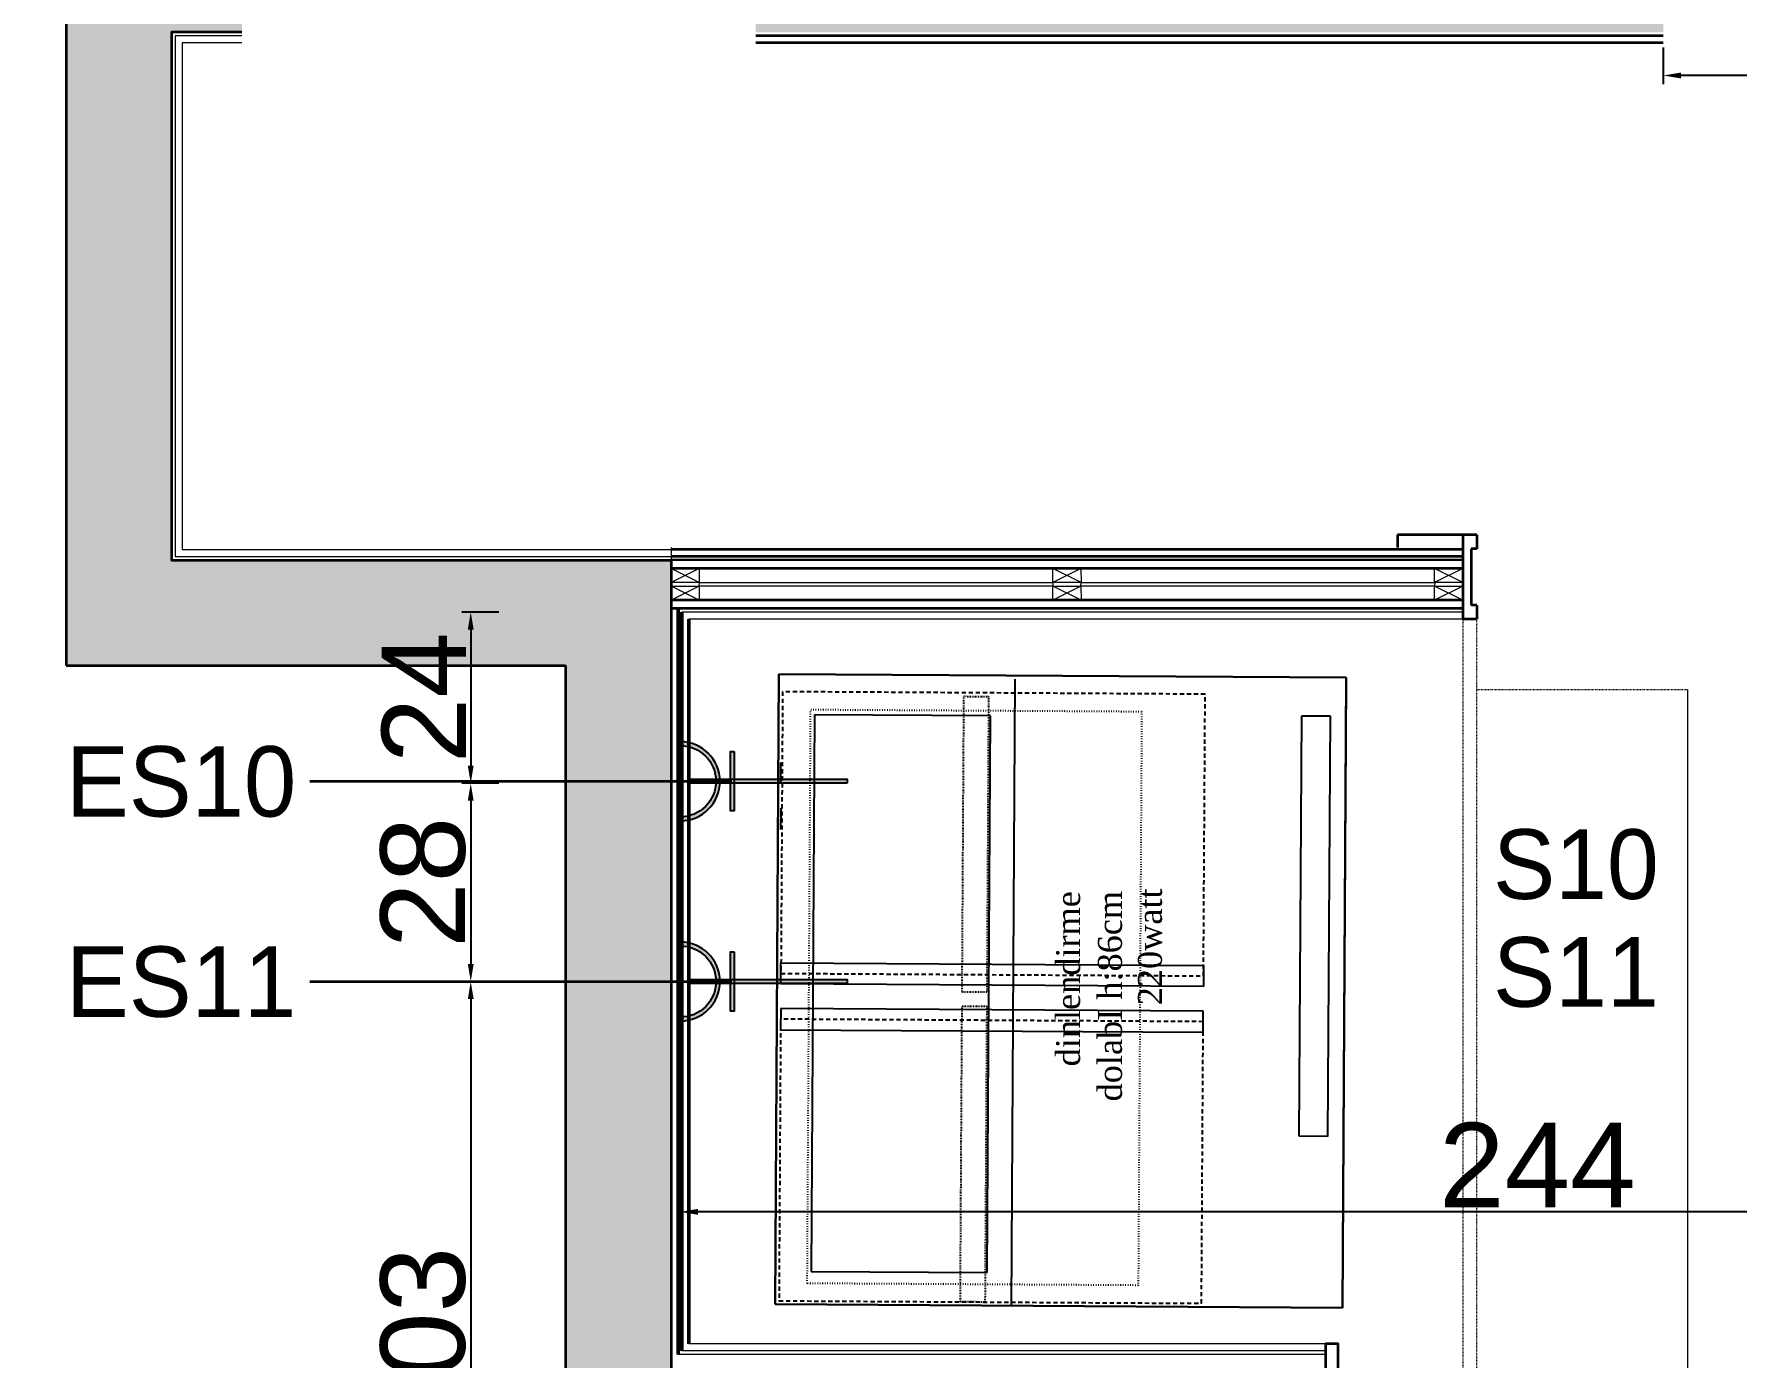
# Model space of a CAD drawing. Header units: millimetres. Extents: x 30084 to 42641, y -1284 to 1636.
# Drawn here: x 34557.4 to 34799.4, y 584.2 to 772.4 of the extents above; entities that cross this region are included whole.
import ezdxf
from ezdxf.enums import TextEntityAlignment as Align

# ---------------------------------------------------------------- set-up
doc = ezdxf.new("R2010")
doc.units = ezdxf.units.MM
for name, pattern in [('DASHED', [19.049999999999997, 12.7, -6.349999999999998]), ('DOT', [0.25, 0, -0.25]), ('DOT2', [0.125, 0, -0.125]), ('HIDDEN1', [1, 0.6, -0.4])]:
    doc.linetypes.add(name, pattern=pattern)
for name, color, linetype, lineweight in [('-A-EZDAN-WALL', 252, 'Continuous', 50), ('ELK', 1, 'Continuous', 35), ('END. MUTFAK', 210, 'Continuous', 30), ('END.MUTFAK', 135, 'Continuous', 25), ('no3_ahsap kesit on', 40, 'Continuous', 20), ('no3_alçıpan kesit', 18, 'Continuous', 20), ('no3_cam gorunus on', 142, 'Continuous', 15), ('no3_duvar kaplama', 8, 'Continuous', 0), ('no3_duvar mevcut', 4, 'Continuous', 35), ('no3_kutu profil gorunus', 8, 'Continuous', 0), ('no3_kutuprofil kesit', 74, 'Continuous', 18), ('no3_sıva', 69, 'Continuous', 0), ('no3_tefriş izdüşüm', 87, 'Continuous', 15), ('no3_ölçü tefriş', 252, 'Continuous', 0), ('t_kesitt', 42, 'Continuous', 35), ('t_yazı', 144, 'Continuous', 25)]:
    doc.layers.add(name, color=color, linetype=linetype, lineweight=lineweight)
doc.layers.add('ELEKTRİK', color=10, linetype='Continuous')
doc.layers.add('SIH', color=4, linetype='Continuous')
doc.styles.add('20', font='GOTHIC.TTF', dxfattribs={"height": 10})
doc.styles.add('NO3 4MM', font='georgia.ttf', dxfattribs={"height": 0.4})
doc.styles.get("Standard").update_dxf_attribs({"font": 'arial.ttf'})
doc.styles.add('TAKSİM', font='GOTHIC.TTF', dxfattribs={"height": 20})
doc.dimstyles.new('ISO-25', dxfattribs={"dimtxt": 12, "dimasz": 2.5, "dimexe": 1.25, "dimexo": 0.625, "dimtad": 1, "dimdec": 0, "dimtxsty": 'Standard', "dimcen": 2.5, "dimadec": 0, "dimazin": 0, "dimtfac": 1, "dimtdec": 0, "dimtmove": 0, "dimatfit": 3, "dimfxl": 1, "dimarcsym": 0})

# ---------------------------------------------------------------- blocks, each defined once
blk = doc.blocks.new('girişkat duvarlarım')
at = {"layer": 'no3_duvar kaplama'}
h = blk.add_hatch(color=251, dxfattribs=at)
h.dxf.hatch_style = 1
h.paths.add_polyline_path([(35924.39144437919, 339.7695345620627), (35853.39144437919, 339.7695345620627), (35853.39144437919, 536.0155063898128), (36055.39144437919, 536.0155063898128), (36055.39144437919, 424.7695345620627), (35946.39144437919, 424.7695345620627), (35946.39144437918, 497.7695345620627), (35853.39144437917, 497.7695345620627), (35853.39144437919, 414.7695345620627), (35863.39144437919, 414.7695345620632), (35863.39144437919, 487.7906673620637), (35936.39144437919, 487.7695345620627), (35936.39144437919, 414.7695345620632), (36055.39144437919, 414.7695345620627), (36065.39144437919, 414.7695345620627), (36065.39144437917, 546.0155063898128), (35856.78306343341, 546.0155063898128), (35856.78306343341, 913.0155063898128), (36572.78306343341, 913.0155063898128), (36572.78306343342, 561.0155063898123), (36591.17468248763, 561.0155063898123), (36591.17468248762, 931.4071254440278), (35838.39144437919, 931.4071254440278), (35838.39144437919, 324.7695345620627), (35909.39144437919, 324.7695345620627), (35909.39144437919, -127.9844936101872), (35839.39144437919, -127.9844936101872), (35839.39144437919, -223.9844936101872), (35729.39144437919, -223.9844936101872), (35729.39144437919, -537.9844936101849), (35740.39144437919, -537.9844936101849), (35740.39144437919, -238.9844936101872), (35854.39144437919, -238.9844936101872), (35854.39144437919, -142.9844936101872), (35924.39144437919, -142.9844936101872)])
at = {"layer": '-A-EZDAN-WALL'}
for p, q in [((35925.39174036171, 226.8618494861531, -2.549787616646951e-05), (35925.39146248674, 332.861849486109, -2.566855071052106e-05)), ((35925.89173905097, 227.3618507970785, -2.549040014906207e-05), (35925.89146379749, 332.361850796674, -2.565215871151682e-05)), ((35926.89173642955, 228.3618534183557, -2.547500843004582e-05), (35926.89146641891, 331.3618534180162, -2.561907602583591e-05))]:
    blk.add_line(p, q, dxfattribs=at)
blk.add_lwpolyline([(35863.39144437919, 414.7695345620627), (35853.39144437919, 414.7695345620627), (35853.39144437919, 339.7695345620627), (35924.38958623425, 339.7695345571917)])
at = {"layer": 'no3_ahsap kesit on', "lineweight": 35}
for p, q in [((36036.89143497315, 343.3621417743523, -2.782966056101075e-05), (36027.5979691816, 343.362117411878, -2.78296543696092e-05)), ((36027.5979691816, 343.362117411878, -2.78296543696092e-05), (36027.59797390022, 341.5621174117103, -2.843309700619779e-05)), ((36038.89143497295, 343.3621470171045, -2.769614747828391e-05), (36036.89143497315, 343.3621417743523, -2.782966056101075e-05)), ((36036.89143497315, 343.3621417741859, -2.782966056100713e-05), (36036.89146642966, 331.3621417744108, -2.75862231434764e-05)), ((36038.8914402156, 341.3621470169876, -2.767729949119208e-05), (36038.09144021588, 341.3621449198361, -2.780253360292281e-05)), ((36038.09144021577, 341.3621449197997, -2.780253360291915e-05), (36038.09146118673, 333.3621449201801, -2.757837924259396e-05)), ((36038.89143497295, 343.3621470171045, -2.769614747828391e-05), (36038.8914402156, 341.3621470169876, -2.767729949119555e-05)), ((36038.89146118664, 333.3621470171461, -2.772162234052306e-05), (36038.09146118662, 333.3621449201437, -2.772714165453482e-05)), ((36038.89146118664, 333.3621470171461, -2.772162234052306e-05), (36038.89146642963, 331.3621470171402, -2.770277435343597e-05)), ((36038.89146642963, 331.3621470171402, -2.770277435343597e-05), (36036.89146642955, 331.3621417743744, -2.771657263845662e-05))]:
    blk.add_line(p, q, dxfattribs=at)
at = {"layer": 'no3_ahsap kesit on', "lineweight": 35, "extrusion": (-1.58181857694696e-09, 9.42398939976766e-09, 1), "elevation": 7.720432266123424e-06}
blk.add_lwpolyline([(36017.39173642925, 228.3620906571869), (36017.3917623818, 218.4620906571031), (36019.19176238159, 218.4620953758966), (36019.19173642923, 228.3620953757984), (36017.39173642925, 228.3620906571869)], dxfattribs=at)
at = {"layer": 'no3_alçıpan kesit', "lineweight": 35}
for p, q in [((36036.88958624581, 339.7698294711029, 7.50998686143333e-06), (35924.3895862463, 339.7695345611789, 5.456522476462801e-06)), ((36036.88958939142, 338.5698294707424, 7.402439872846411e-06), (35924.38958938065, 338.5695345610368, 6.626286340385981e-06)), ((36036.89145673047, 334.0621417748537, -2.762316165804619e-05), (35924.39145673096, 334.0618468649309, -2.967662604301672e-05)), ((36036.89145987609, 332.8621417744935, -2.773070864663311e-05), (35924.39145986531, 332.8618468647887, -2.850686217909354e-05))]:
    blk.add_line(p, q, dxfattribs=at)
at = {"layer": 'no3_cam gorunus on', "lineweight": 35}
blk.add_line((36036.88958624581, 339.7698294711029, 7.50998686143333e-06), (35924.38958623425, 339.7695345571917), dxfattribs=at)
at = {"layer": 'no3_duvar kaplama', "lineweight": 35}
for p, q in [((36036.88958231368, 341.2698294710978, 7.50998686143333e-06), (35924.38958231416, 341.2695345611738, 5.456522476462801e-06)), ((36036.8895849351, 340.2698294711012, 7.50998686143333e-06), (35924.38958493558, 340.2695345611772, 5.456522476462801e-06))]:
    blk.add_line(p, q, dxfattribs=at)
at = {"layer": 'no3_duvar kaplama'}
for points in [[(35863.39144437919, 414.2695345620627), (35853.89144437919, 414.2695345620627), (35853.89144437919, 340.2695345620284), (35924.38958623428, 340.2695345571917)], [(35863.39144437919, 413.2695345620627), (35854.89144437919, 413.2695345620627), (35854.89144437919, 341.2695345619598), (35924.38958623435, 341.2695345571917)]]:
    blk.add_lwpolyline(points, dxfattribs=at)
at = {"layer": 'no3_duvar kaplama', "lineweight": 35}
for points in [[(36065.39144437919, 414.2695345620627), (35936.4125771792, 414.2695345620614)], [(36065.39144437919, 413.2695345620627), (35936.4125771792, 413.2695345620614)]]:
    blk.add_lwpolyline(points, dxfattribs=at)
at = {"layer": 'no3_duvar mevcut'}
for p, q in [((35838.39144437919, 931.4071254440278), (35838.39144437919, 324.7695345620627)), ((35853.39144437919, 414.7695345620627), (35853.39144437919, 339.7695345620627)), ((35853.39144437919, 339.7695345620627), (35888.39144437919, 339.7695345620627)), ((35853.39144437919, 339.7695345620627), (35924.39144437919, 339.7695345620627)), ((35924.39144437919, 339.7695345620627), (35924.39144437919, -142.9844936101873)), ((35838.39144437919, 324.7695345620627), (35909.39144437919, 324.7695345620627)), ((35909.39144437919, 324.7695345620627), (35909.39144437919, -127.9844936101873))]:
    blk.add_line(p, q, dxfattribs=at)
at = {"layer": 'no3_kutu profil gorunus', "extrusion": (-1.58181857694696e-09, 9.42398939976766e-09, 1)}
for points, elevation in [([(35978.63882112576, 336.0593552420876), (35928.38881591476, 336.0671198012744), (35928.40435821218, 336.5748072501585), (35978.65438087922, 336.5593779037658), (35978.63882112576, 336.0593552420876)], 6.76452449917592e-06), ([(35982.63881765406, 336.0646299184134), (35982.65435995046, 336.5723173667013), (36032.90440008114, 336.5492232396359), (36032.88882287235, 336.0568653594996), (35982.63881765183, 336.0646298492591)], 6.934081760030072e-06)]:
    blk.add_lwpolyline(points, dxfattribs=dict(at, elevation=elevation))
at = {"layer": 'no3_kutuprofil kesit', "extrusion": (-4.393445457524744e-08, -1.881137669084264e-08, 0.9999999999999989)}
for p, q in [((35928.39222324081, 336.5748109754768, 6.764616379206205e-06), (35924.38958938039, 338.5695345603301, 6.62628634042662e-06)), ((35928.38958590262, 338.5748092367933, 6.802123229859709e-06), (35924.39222671872, 336.5695362993067, 6.588779489777934e-06)), ((35928.39145325092, 334.067121539023, -2.950078915357223e-05), (35924.38881939051, 336.0618451238752, -2.963911919235181e-05)), ((35928.38881591275, 336.0671198003392, -2.946328230291873e-05), (35924.39145672884, 334.0618468628536, -2.96766260430005e-05))]:
    blk.add_line(p, q, dxfattribs=at)
at = {"layer": 'no3_kutuprofil kesit', "extrusion": (-4.393445457524743e-08, -1.881137669084264e-08, 0.9999999999999989)}
for p, q in [((35982.64222497908, 336.5723210920196, 7.70343012699112e-06), (35978.63959111867, 338.5670446768688, 7.565100088211536e-06)), ((35982.63958764101, 338.5723193533765, 7.740936977644446e-06), (35978.6422284571, 336.5670464158893, 7.52759323756267e-06)), ((36036.89222672206, 336.5698312091843, 8.642243874943341e-06), (36032.88959286154, 338.5645547939971, 8.50391383616394e-06)), ((36036.88958938384, 338.5698294702429, 8.679750725599222e-06), (36032.89223020006, 336.5645565327929, 8.466406985517275e-06)), ((35982.6414549892, 334.0646316555653, -2.856197540578732e-05), (35978.63882112878, 336.0593552404141, -2.87003054445669e-05)), ((35982.63881765112, 336.0646299169218, -2.852446855513399e-05), (35978.64145846722, 334.0593569794351, -2.873781229521577e-05)), ((36036.89145673218, 334.0621417727291, -2.762316165783509e-05), (36032.88882287166, 336.0568653575424, -2.77614916966145e-05)), ((36036.88881939396, 336.0621400337891, -2.758565480717921e-05), (36032.89146021017, 334.056867096338, -2.779899854726116e-05))]:
    blk.add_line(p, q, dxfattribs=at)
at = {"layer": 'no3_kutuprofil kesit', "extrusion": (-4.393445457524744e-08, -1.881137669084264e-08, 0.9999999999999989)}
for points, elevation in [([(35928.39222324114, 336.574810976195), (35924.39222671904, 336.5695362997666), (35924.38958938063, 338.569534561011), (35928.38958590315, 338.5748092373296)], -0.001578061135268421), ([(35928.39145325129, 334.0671215397396), (35924.39145672919, 334.061846863311), (35924.38881939078, 336.0618451245545), (35928.38881591331, 336.067119800874)], -0.001614279333881503)]:
    blk.add_lwpolyline(points, close=True, dxfattribs=dict(at, elevation=elevation))
at = {"layer": 'no3_kutuprofil kesit', "extrusion": (-4.393445457524743e-08, -1.881137669084264e-08, 0.9999999999999989)}
for points, elevation in [([(35982.6422249794, 336.5723210925151), (35978.64222845728, 336.5670464160874), (35978.63959111898, 338.5670446773643), (35982.63958764151, 338.5723193536874)], -0.00157950571891957), ([(36036.89222672252, 336.5698312099779), (36032.8922302004, 336.5645565335493), (36032.88959286182, 338.5645547949763), (36036.88958938453, 338.5698294711129)], -0.001580950302570784), ([(35982.64145498955, 334.0646316560602), (35978.64145846743, 334.0593569796315), (35978.63882112913, 336.0593552409089), (35982.63881765166, 336.064629917232)], -0.001615723917532651), ([(36036.89145673267, 334.0621417735221), (36032.89146021055, 334.0568670970946), (36032.88882287197, 336.0568653585209), (36036.88881939468, 336.0621400346575)], -0.001617168501183865)]:
    blk.add_lwpolyline(points, close=True, dxfattribs=dict(at, elevation=elevation))
at = {"layer": 'no3_sıva'}
for p, q in [((36036.89146249733, 332.8621417745003, -2.773070862877756e-05), (35925.39146248674, 332.861849486109, -2.849023341511744e-05)), ((36036.89146380806, 332.362141774371, -2.77259966320031e-05), (35925.89146379749, 332.361850796674, -2.848530978228258e-05)), ((36036.89146249748, 332.8621417744349, -2.773070862877664e-05), (35926.89146249795, 332.8618534183025, -2.848961430488446e-05)), ((36036.89146380817, 332.3621417744146, -2.772599663200329e-05), (35926.89146380865, 332.3618534182822, -2.848490230811112e-05)), ((36036.89146642955, 331.3621417743744, -2.771657263845659e-05), (35926.89146643003, 331.361853418242, -2.847547831456442e-05)), ((36036.89146642955, 331.3621417743744, -2.771657263845665e-05), (35926.89146641899, 331.3618534181617, -2.847547831463975e-05)), ((36017.39173642914, 228.3620906571505, -2.688043458215279e-05), (35926.89173642955, 228.3618534183557, -2.750480697921257e-05)), ((36017.39174036137, 226.8620906566537, -2.686629859185249e-05), (35925.39174036178, 226.8618494862986, -2.750101970278011e-05)), ((36017.39173905068, 227.3620906570375, -2.687101058862865e-05), (35925.89173905104, 227.3618507972313, -2.750228212830035e-05))]:
    blk.add_line(p, q, dxfattribs=at)
at = {"layer": 'no3_tefriş izdüşüm', "linetype": 'DASHED', "ltscale": 0.001}
for p, q in [((36036.89146642966, 331.3621417744108, -2.75862231434764e-05), (36036.89216582495, 64.56214177577596, -2.507190166531483e-05)), ((36038.89216582473, 64.56214701832351, -2.518845287527293e-05), (36038.89146642986, 331.3621470172203, -2.758305955573039e-05)), ((36038.89149264366, 321.3621470172985, -2.748881962026797e-05), (36068.8914926439, 321.3622256587742, -2.743859707166128e-05))]:
    blk.add_line(p, q, dxfattribs=at)
at = {"layer": 'no3_ölçü tefriş', "color": 2}
blk.add_line((35924.39143966071, 341.5695345620152, -2.708244965433236e-08), (35924.39219254141, 54.3613022864493, -3.259907030232133e-05), dxfattribs=at)
at = {"layer": 'no3_ölçü tefriş', "color": 46}
blk.add_line((36068.89215110205, 70.17469263511686, -2.511325247947787e-05), (36068.8914926439, 321.3622256587742, -2.744326594266322e-05), dxfattribs=at)
at = {"layer": 't_kesitt'}
blk.add_line((35924.39149139766, 321.8240984715656, -3.25687724035266e-05), (35924.39149611629, 320.0240984715834, -3.256897607822307e-05), dxfattribs=at)
blk = doc.blocks.new('A$C50025146')
at = {"layer": 'ELEKTRİK'}
for points in [[(16.0258407970905, 9.846670621633166), (16.5885051934838, 9.846670621633166), (16.5885051934838, 1.406704675742731), (16.0258407970905, 1.406704675742731)], [(6.940050297998823e-05, 5.345355450490388), (6.940050297998823e-05, 5.908019846885509), (22.50664525620232, 5.908019846885509), (22.50664525620232, 5.345355450490388)]]:
    blk.add_hatch(color=256, dxfattribs=at).paths.add_polyline_path(points)
h = blk.add_hatch(color=256, dxfattribs=at)
edge = h.paths.add_edge_path()
edge.add_line((23.70435837441619, 11.25333161261187), (23.70435837441619, 10.69066721622039))
edge.add_ellipse((23.70435837441619, 5.626687648689767), major_axis=(3.580774291992597, -3.580774291992606), ratio=0.9999999999999413, start_angle=134.9999999999983, end_angle=314.9999999999983)
edge.add_line((23.70435837441619, 0.5627080811555061), (23.70435837441619, 4.368476402305532e-05))
edge.add_ellipse((23.70435837441619, 5.626687648689767), major_axis=(3.978638102213783, 3.978638102213774), ratio=0.9999999999999128, start_angle=45.0000000000025, end_angle=225.0000000000025, ccw=False)
for points, elevation in [([(16.0258407970905, 1.406704675742731), (16.0258407970905, 9.846670621633166), (16.5885051934838, 9.846670621633166), (16.5885051934838, 1.406704675742731)], 4.791194770819646e-08), ([(6.940050297998823e-05, 5.908019846885509), (22.50664525620232, 5.908019846885509), (22.50664525620232, 5.345355450490388), (6.940050297998823e-05, 5.345355450490388)], 4.794507297291503e-08)]:
    blk.add_lwpolyline(points, close=True, dxfattribs=dict(at, elevation=elevation))
at = {"layer": 'ELEKTRİK', "elevation": 4.798666618537076e-08}
blk.add_lwpolyline([(23.70435837441437, 4.368476402305532e-05), (23.70435837441619, 0.5627080811555061, -0.9999999999999944), (23.70435837441619, 10.69066721622039), (23.70435837441619, 11.25333161261187, 0.9999999999999944)], format="xyb", close=True, dxfattribs=at)
blk = doc.blocks.new('*D121')
at = {"layer": 'Defpoints', "color": 0, "transparency": 16777216}
for p in [(34649.44802679641, 690.2479194233986, -2.565215871151682e-05), (34619.4662957445, 665.9295903202901), (34650.44816442316, 665.9295903202901, -2.554704569735139e-05)]:
    blk.add_point(p, dxfattribs=at)
at = {"layer": 'no3_duvar mevcut', "color": 0, "linetype": 'Continuous', "lineweight": -2, "transparency": 16777216}
for p, q in [((34623.4662957445, 690.2479194233986), (34618.2162957445, 690.2479194233986)), ((34623.4662957445, 665.9295903202901), (34618.2162957445, 665.9295903202901))]:
    blk.add_line(p, q, dxfattribs=at)
at = {"layer": 'no3_duvar mevcut', "color": 0, "lineweight": -2, "transparency": 16777216}
blk.add_line((34619.4662957445, 687.7479194233986), (34619.4662957445, 668.4295903202901), dxfattribs=at)
at = {"layer": 'no3_duvar mevcut', "color": 0, "transparency": 16777216}
for points in [[(34619.04962907783, 687.7479194233986), (34619.88296241116, 687.7479194233986), (34619.4662957445, 690.2479194233986)], [(34619.04962907783, 668.4295903202901), (34619.88296241116, 668.4295903202901), (34619.4662957445, 665.9295903202901)]]:
    blk.add_solid(points, dxfattribs=at)
at = {"layer": 'no3_duvar mevcut', "color": 0, "transparency": 16777216, "insert": (34612.81673912785, 678.0887548718499), "char_height": 12, "attachment_point": 5, "rotation": 90}
blk.add_mtext('24', dxfattribs=at)
blk = doc.blocks.new('*D122')
at = {"layer": 'Defpoints', "color": 0, "transparency": 16777216}
for p in [(34650.44816442316, 665.9295903202901, -2.554704569735139e-05), (34619.4662957445, 637.7479220449047), (34626.59913346954, 637.7479220449047, -2.554702877087681e-05)]:
    blk.add_point(p, dxfattribs=at)
at = {"layer": 'no3_duvar mevcut', "color": 0, "linetype": 'Continuous', "lineweight": -2, "transparency": 16777216}
for p, q in [((34623.4662957445, 665.9295903202901), (34618.2162957445, 665.9295903202901)), ((34623.46629574447, 637.7479220449047), (34618.2162957445, 637.7479220449047))]:
    blk.add_line(p, q, dxfattribs=at)
at = {"layer": 'no3_duvar mevcut', "color": 0, "lineweight": -2, "transparency": 16777216}
blk.add_line((34619.4662957445, 663.4295903202901), (34619.4662957445, 640.2479220449047), dxfattribs=at)
at = {"layer": 'no3_duvar mevcut', "color": 0, "transparency": 16777216}
for points in [[(34619.04962907783, 663.4295903202901), (34619.88296241116, 663.4295903202901), (34619.4662957445, 665.9295903202901)], [(34619.04962907783, 640.2479220449047), (34619.88296241116, 640.2479220449047), (34619.4662957445, 637.7479220449047)]]:
    blk.add_solid(points, dxfattribs=at)
at = {"layer": 'no3_duvar mevcut', "color": 0, "transparency": 16777216, "insert": (34612.71441989184, 651.838756182603), "char_height": 12, "attachment_point": 5, "rotation": 90}
blk.add_mtext('28', dxfattribs=at)
blk = doc.blocks.new('*D123')
at = {"layer": 'Defpoints', "color": 0, "transparency": 16777216}
for p in [(34626.59913346954, 637.7479220449047, -2.554702877087681e-05), (34619.4662957445, 534.3479154916597), (34647.94843548254, 534.3479154916597, -2.703294957053737e-05)]:
    blk.add_point(p, dxfattribs=at)
at = {"layer": 'no3_duvar mevcut', "color": 0, "linetype": 'Continuous', "lineweight": -2, "transparency": 16777216}
for p, q in [((34623.46629574447, 637.7479220449047), (34618.2162957445, 637.7479220449047)), ((34623.4662957445, 534.3479154916597), (34618.2162957445, 534.3479154916597))]:
    blk.add_line(p, q, dxfattribs=at)
at = {"layer": 'no3_duvar mevcut', "color": 0, "lineweight": -2, "transparency": 16777216}
blk.add_line((34619.4662957445, 635.2479220449047), (34619.4662957445, 536.8479154916597), dxfattribs=at)
at = {"layer": 'no3_duvar mevcut', "color": 0, "transparency": 16777216}
for points in [[(34619.04962907783, 635.2479220449047), (34619.88296241116, 635.2479220449047), (34619.4662957445, 637.7479220449047)], [(34619.04962907783, 536.8479154916597), (34619.88296241116, 536.8479154916597), (34619.4662957445, 534.3479154916597)]]:
    blk.add_solid(points, dxfattribs=at)
at = {"layer": 'no3_duvar mevcut', "color": 0, "transparency": 16777216, "insert": (34612.7103271224, 586.0479187682878), "char_height": 12, "attachment_point": 5, "rotation": 90}
blk.add_mtext('103', dxfattribs=at)
blk = doc.blocks.new('*D142')
at = {"layer": 'Defpoints', "color": 0, "transparency": 16777216}
for p in [(34788.94800737812, 796.0112917289308), (34895.1749733327, 796.0112917289308), (34788.94800737812, 766.5178705721129)]:
    blk.add_point(p, dxfattribs=at)
at = {"layer": 'no3_duvar mevcut', "color": 0, "linetype": 'Continuous', "lineweight": -2, "transparency": 16777216}
for p, q in [((34788.94800737812, 770.5178705721129), (34788.94800737812, 765.2678705721129)), ((34895.1749733327, 770.5178705721129), (34895.1749733327, 765.2678705721129))]:
    blk.add_line(p, q, dxfattribs=at)
at = {"layer": 'no3_duvar mevcut', "color": 0, "lineweight": -2, "transparency": 16777216}
blk.add_line((34892.6749733327, 766.5178705721129), (34791.44800737812, 766.5178705721129), dxfattribs=at)
at = {"layer": 'no3_duvar mevcut', "color": 0, "transparency": 16777216}
for points in [[(34791.44800737812, 766.9345372387795), (34791.44800737812, 766.1012039054463), (34788.94800737812, 766.5178705721129)], [(34892.6749733327, 766.9345372387795), (34892.6749733327, 766.1012039054463), (34895.1749733327, 766.5178705721129)]]:
    blk.add_solid(points, dxfattribs=at)
at = {"layer": 'no3_duvar mevcut', "color": 0, "transparency": 16777216, "insert": (34842.06149035541, 773.2697464247732), "char_height": 12, "attachment_point": 5}
blk.add_mtext('106', dxfattribs=at)
blk = doc.blocks.new('*D143')
at = {"layer": 'Defpoints', "color": 0, "transparency": 16777216}
for p in [(34892.84527928887, 668.6565334072227, 0.0009583867399828793), (34649.25045130494, 660.5842785545636, -2.554700410413893e-05), (34649.25045130494, 605.014626557656)]:
    blk.add_point(p, dxfattribs=at)
at = {"layer": 'no3_duvar mevcut', "color": 0, "linetype": 'Continuous', "lineweight": -2, "transparency": 16777216}
for p, q in [((34649.25045130494, 609.0146265576554), (34649.25045130494, 603.764626557656)), ((34892.84527928887, 609.0146265570835), (34892.84527928887, 603.764626557656))]:
    blk.add_line(p, q, dxfattribs=at)
at = {"layer": 'no3_duvar mevcut', "color": 0, "lineweight": -2, "transparency": 16777216}
blk.add_line((34890.34527928887, 605.014626557656), (34651.75045130494, 605.014626557656), dxfattribs=at)
at = {"layer": 'no3_duvar mevcut', "color": 0, "transparency": 16777216}
for points in [[(34651.75045130494, 605.4312932243226), (34651.75045130494, 604.5979598909894), (34649.25045130494, 605.014626557656)], [(34890.34527928887, 605.4312932243226), (34890.34527928887, 604.5979598909894), (34892.84527928887, 605.014626557656)]]:
    blk.add_solid(points, dxfattribs=at)
at = {"layer": 'no3_duvar mevcut', "color": 0, "transparency": 16777216, "insert": (34771.0478652969, 611.6641831743), "char_height": 12, "attachment_point": 5}
blk.add_mtext('244', dxfattribs=at)

msp = doc.modelspace()

# ---------------------------------------------------------------- linework, layer by layer
at = {"layer": 'ELK', "color": 1}
for p, q in [((34596.60150435233, 666.2109225184929, -2.554701184440223e-05), (34656.59676258676, 666.2109225185075, -2.55470456973514e-05)), ((34596.60150435233, 637.7479220448975, -2.554701184440223e-05), (34656.59676258676, 637.747922044912, -2.55470456973514e-05))]:
    msp.add_line(p, q, dxfattribs=at)
at = {"layer": 'END. MUTFAK'}
for p, q in [((34663.27554728484, 681.43990659628, 5.028978093258153e-09), (34662.74415163446, 591.8683825770331, -5.117233779081744e-09)), ((34743.86813982404, 680.9617797185183, 4.921100855648583e-09), (34663.27554728484, 681.43990659628, 5.028978093258153e-09)), ((34743.33674417347, 591.3902556990822, -5.225111016715032e-09), (34743.86813982404, 680.9617797185183, 4.921100855648583e-09)), ((34743.33674417347, 591.3902556990822, -3.444762636925474e-05), (34743.86517113323, 680.4613801429448, -3.528619582633239e-05)), ((34662.74415163446, 591.8683825770331, -5.117233779081744e-09), (34743.33674417347, 591.3902556990822, -5.225111016715032e-09))]:
    msp.add_line(p, q, dxfattribs=at)
at = {"layer": 'END.MUTFAK', "color": 0}
msp.add_line((34696.29918407396, 591.6693126328917, -3.45246610852275e-05), (34696.8276110335, 680.7404370766806, -3.536323054230479e-05), dxfattribs=at)
at = {"layer": 'SIH', "color": 0, "linetype": 'HIDDEN1'}
for p, q in [((34663.78936428555, 678.9347723662627, 4.744856642126586e-09), (34663.55186902286, 638.9028063242242)), ((34723.83731334873, 678.5785294722752, 4.664479442872591e-09), (34663.78936428555, 678.9347723662627, 4.744856642126586e-09)), ((34723.59981808608, 638.5465634301208), (34723.83731334873, 678.5785294722752, 4.664479442872591e-09)), ((34663.55186902286, 638.9028063242242), (34723.59981808608, 638.5465634301208)), ((34663.51327604278, 632.3976118424002), (34663.27578077995, 592.3656458000639, -5.061258703778531e-09)), ((34723.56122510598, 632.0413689482968), (34663.51327604278, 632.3976118424002)), ((34723.32372984312, 592.0094029060767, -5.141635903032526e-09), (34723.56122510598, 632.0413689482968)), ((34663.27578077995, 592.3656458000639, -5.061258703778531e-09), (34723.32372984312, 592.0094029060767, -5.141635903032526e-09))]:
    msp.add_line(p, q, dxfattribs=at)
at = {"layer": 'SIH', "color": 0, "linetype": 'DOT2'}
for p, q in [((34689.30760370853, 636.2479208711022), (34689.55697373448, 678.2814852154388, 4.653678683778391e-09)), ((34689.55697373448, 678.2814852154388, 4.653678683778391e-09), (34693.05977076318, 678.2607043799896, 4.648990013824393e-09)), ((34693.05977076318, 678.2607043799896, 4.648990013824393e-09), (34692.81040073723, 636.2271400356451)), ((34689.04635891969, 592.212758224822, -5.095753916342595e-09), (34689.29572894542, 634.2463225690856)), ((34689.29572894542, 634.2463225690856), (34692.79852597411, 634.2255417336369)), ((34692.81040073723, 636.2271400356451), (34689.30760370853, 636.2479208711022)), ((34692.79852597411, 634.2255417336369), (34692.54915594842, 592.1919773892564, -5.100442586306758e-09)), ((34692.54915594842, 592.1919773892564, -5.100442586306758e-09), (34689.04635891969, 592.212758224822, -5.095753916342595e-09))]:
    msp.add_line(p, q, dxfattribs=at)
at = {"layer": 'SIH', "color": 0, "linetype": 'DOT'}
for p, q in [((34667.29382083812, 594.8438941514944, -4.78320341215066e-09), (34667.77771743591, 676.409024962411, 4.456084493958338e-09)), ((34667.77771743591, 676.409024962411, 4.456084493958338e-09), (34714.81527753538, 676.1299680287107, 4.393122354532996e-09)), ((34714.81527753538, 676.1299680287107, 4.393122354532996e-09), (34714.3313809376, 594.5648372177941, -4.846165551576002e-09)), ((34714.3313809376, 594.5648372177941, -4.846165551576002e-09), (34667.29382083812, 594.8438941514944, -4.78320341215066e-09))]:
    msp.add_line(p, q, dxfattribs=at)
at = {"layer": 'SIH', "color": 0}
for p, q in [((34668.31095371483, 675.6565897755759, 4.37049403688005e-09), (34667.84161809768, 596.5458433941365, -4.590773541782828e-09)), ((34693.33093249115, 675.5081552362983, 4.337003537176204e-09), (34668.31095371483, 675.6565897755759, 4.37049403688005e-09)), ((34692.86159687377, 596.3974088548964, -4.624264041483287e-09), (34693.33093249115, 675.5081552362983, 4.337003537176204e-09)), ((34737.21386893401, 615.7593149641289, -2.460529272405634e-09), (34737.56838099391, 675.5155163367472, 4.30835276294536e-09)), ((34737.56838099391, 675.5155163367472, 4.30835276294536e-09), (34741.60488570808, 675.4915692053758, 4.302949698407156e-09)), ((34741.60488570808, 675.4915692053758, 4.302949698407156e-09), (34741.25037364813, 615.7353678328739, -2.465932336930286e-09)), ((34663.54296295061, 665.8646080712781), (34663.56077509513, 668.8670055243624)), ((34663.52218211505, 662.3618110425386), (34663.50436997034, 659.3594135892647)), ((34663.54296295061, 637.4016075976826), (34663.56077509513, 640.404005050767)), ((34663.56077509513, 640.404005050767), (34723.60872415856, 640.0477621567427)), ((34723.60872415856, 640.0477621567427), (34723.59091201381, 637.0453647035779)), ((34723.59091201381, 637.0453647035779), (34663.54296295061, 637.4016075976826)), ((34663.52218211505, 633.8988105689432), (34663.50436997034, 630.8964131156692)), ((34723.57013117825, 633.5425676748387), (34663.52218211505, 633.8988105689432)), ((34723.55231903351, 630.5401702216814), (34723.57013117825, 633.5425676748387)), ((34663.50436997034, 630.8964131156692), (34723.55231903351, 630.5401702216814)), ((34741.25037364813, 615.7353678328739, -2.465932336930286e-09), (34737.21386893401, 615.7593149641289, -2.460529272405634e-09)), ((34667.84161809768, 596.5458433941365, -4.590773541782828e-09), (34692.86159687377, 596.3974088548964, -4.624264041483287e-09))]:
    msp.add_line(p, q, dxfattribs=at)

# ---------------------------------------------------------------- block references
at = {"layer": 'ELEKTRİK', "rotation": 180.000000000004}
for p in [(34672.95480967936, 671.8376101671772, -2.55949907703243e-05), (34672.95480967936, 643.3746096935818, -2.55949907703243e-05)]:
    msp.add_blockref('A$C50025146', p, dxfattribs=at)
at = {"layer": 'no3_duvar mevcut'}
msp.add_blockref('girişkat duvarlarım', (-1276.443437001075, 357.8860686267246), dxfattribs=at)

# ---------------------------------------------------------------- texts
at = {"style": 'TAKSİM'}
for s, p in [('S10', (34764.7563722292, 649.4825004886316, -0.0008635203109835583)), ('S11', (34764.7563722292, 634.1594600686894, -0.0008635203109835583))]:
    msp.add_text(s, height=9.9, dxfattribs=at).set_placement(p)
at = {"layer": 'ELK', "color": 1, "style": '20'}
for s, p in [('ES10', (34578.31148586895, 661.1908946264982, -2.55469959659857e-05)), ('ES11', (34578.31148586895, 632.7278941529028, -2.55469959659857e-05))]:
    msp.add_text(s, height=10, dxfattribs=at).set_placement(p, align=Align.CENTER)
at = {"layer": 't_yazı', "style": 'NO3 4MM'}
for s, p in [('dinlendirme', (34706.06673388975, 625.6865443651775, -4.421508482808044e-05)), ('dolabI h:86cm', (34712.0121604579, 620.7093904560661, -4.421565259816931e-05)), ('220watt', (34717.6990762809, 634.3746877836745, -4.421410839905984e-05))]:
    msp.add_text(s, height=3.412170987626821, rotation=90.00015019871134, dxfattribs=at).set_placement(p)

# ---------------------------------------------------------------- dimensions: what is measured, and where the dimension line sits
at = {"layer": 'no3_duvar mevcut'}
for base, p1, p2, picture, middle in [((34788.94800737812, 766.5178705721129), (34895.1749733327, 796.0112917289308), (34788.94800737812, 796.0112917289308), '*D142', (34842.06149035541, 773.2697464247732)), ((34649.25045130494, 605.014626557656), (34892.84527928887, 668.6565334072227, 0.0009583867399828793), (34649.25045130494, 660.5842785545636, -2.554700410413893e-05), '*D143', (34771.0478652969, 611.6641831743))]:
    dim = msp.add_linear_dim(base=base, p1=p1, p2=p2, dimstyle='ISO-25', override={"dimfxl": 4, "dimfxlon": 1}, dxfattribs=at)
    dim.commit()
    dim.dimension.update_dxf_attribs({"geometry": picture, "text_midpoint": middle})
for base, p1, p2, override, picture, middle in [((34619.4662957445, 665.9295903202901), (34649.44802679641, 690.2479194233986, -2.565215871151682e-05), (34650.44816442316, 665.9295903202901, -2.554704569735139e-05), {"dimfxl": 4, "dimfxlon": 1}, '*D121', (34612.81673912785, 678.0887548718499)), ((34619.4662957445, 637.7479220449047), (34650.44816442316, 665.9295903202901, -2.554704569735139e-05), (34626.59913346954, 637.7479220449047, -2.554702877087681e-05), {"dimtmove": 1, "dimfxl": 4, "dimfxlon": 1}, '*D122', (34612.71441989184, 651.838756182603)), ((34619.4662957445, 534.3479154916597), (34626.59913346954, 637.7479220449047, -2.554702877087681e-05), (34647.94843548254, 534.3479154916597, -2.703294957053737e-05), {"dimtmove": 1, "dimfxl": 4, "dimfxlon": 1}, '*D123', (34612.7103271224, 586.0479187682878))]:
    dim = msp.add_linear_dim(base=base, p1=p1, p2=p2, angle=90, dimstyle='ISO-25', override=override, dxfattribs=at)
    dim.commit()
    dim.dimension.update_dxf_attribs({"geometry": picture, "text_midpoint": middle})

doc.saveas('drawing.dxf')
